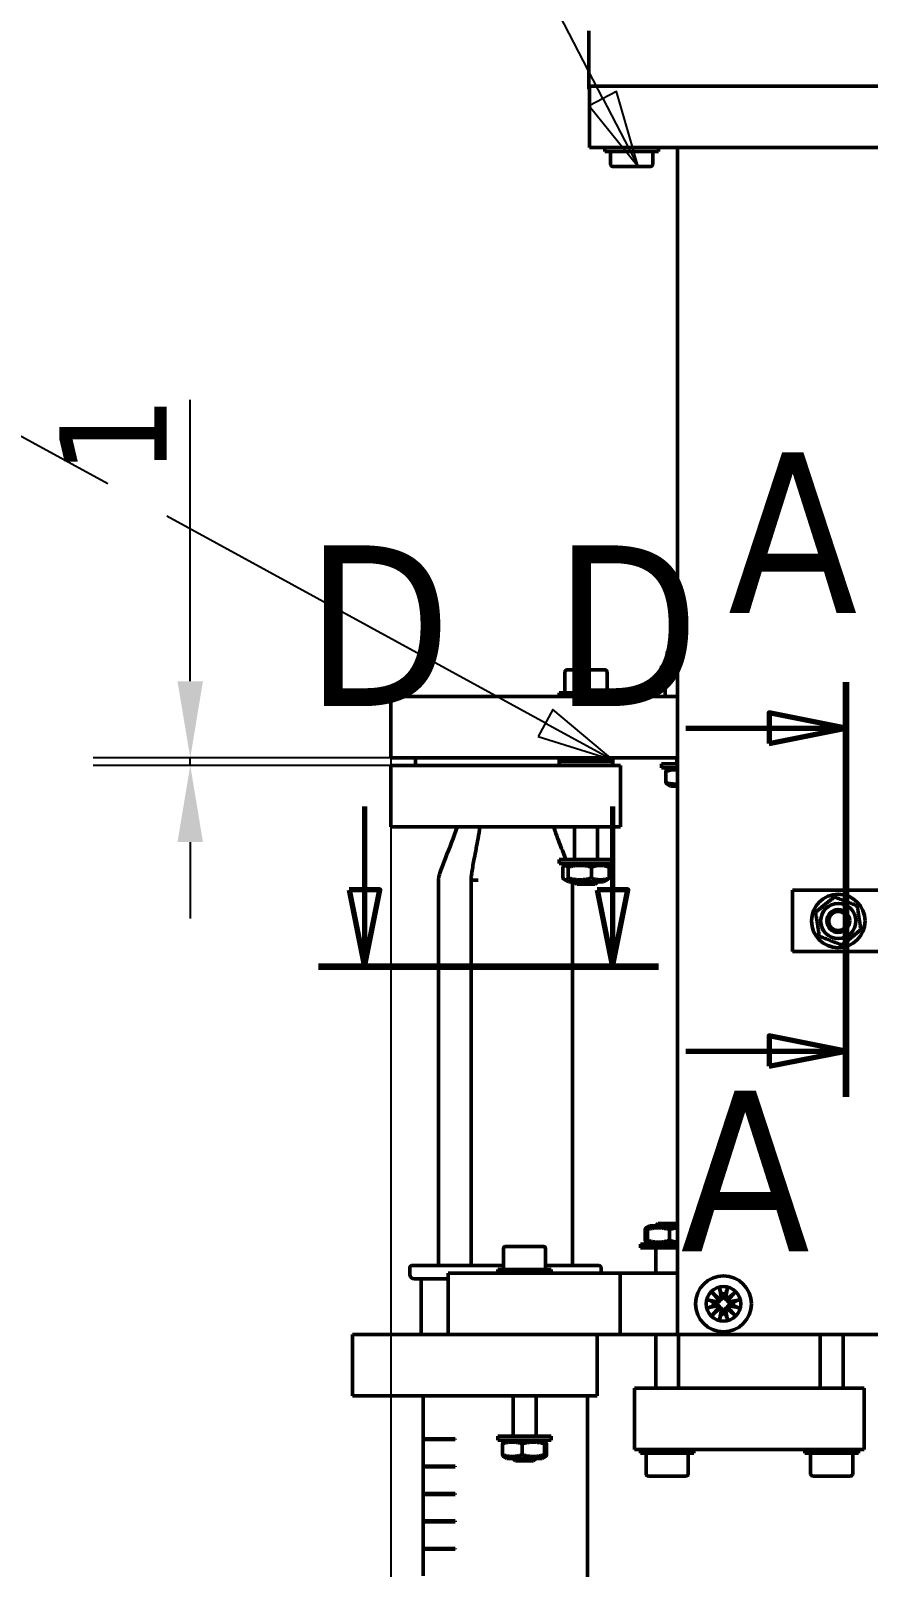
# Model space of a CAD drawing. Header units: millimetres. Extents: x -945 to 1680, y -1981 to 1188.
# Drawn here: x 170.7 to 280.2, y 734.9 to 935.5 of the extents above; entities that cross this region are included whole.
import ezdxf

# ---------------------------------------------------------------- set-up
doc = ezdxf.new("R2010")
doc.units = ezdxf.units.MM
doc.header["$LTSCALE"] = 4
doc.linetypes.add('CHAIN', pattern=[0.3543, 0.2362, -0.0295, 0.0591, -0.0295])
for name, color, linetype, lineweight in [('Dimension (ISO)', 7, 'Continuous', 25), ('Section Line (ISO)', 7, 'CHAIN', 70), ('Symbol (ISO)', 7, 'Continuous', 25), ('Visible (ISO)', 7, 'Continuous', 50)]:
    doc.layers.add(name, color=color, linetype=linetype, lineweight=lineweight)
doc.styles.add('Label Text (ISO)', font='tahoma.ttf')
doc.styles.add('Note Text (ISO)', font='tahoma.ttf')
doc.dimstyles.new('Default (ISO)', dxfattribs={"dimscale": 4, "dimtxt": 3.5, "dimasz": 2.5, "dimexe": 3.175, "dimexo": 0, "dimgap": 0.762, "dimtad": 1, "dimrnd": 1e-08, "dimzin": 0, "dimtxsty": 'Note Text (ISO)', "dimcen": 0.09, "dimdle": 10, "dimclrd": 256, "dimclre": 256, "dimclrt": 256, "dimazin": 0, "dimtfac": 1.001486, "dimtmove": 0, "dimatfit": 3, "dimfxl": 1, "dimtolj": 1, "dimtzin": 0, "dimlwd": -1, "dimlwe": -1, "dimarcsym": 0})

# ---------------------------------------------------------------- blocks, each defined once
blk = doc.blocks.new('*D8')
at = {"layer": 'Defpoints', "color": 0, "transparency": 16777216}
for p in [(217.78, 840.59), (343.74, 819.28), (343.74, 612.2)]:
    blk.add_point(p, dxfattribs=at)
at = {"layer": 'Dimension (ISO)', "transparency": 16777216}
for p, q in [((217.78, 840.59), (217.78, 599.5)), ((343.74, 819.28), (343.74, 599.5)), ((227.78, 612.2), (333.74, 612.2))]:
    blk.add_line(p, q, dxfattribs=at)
for points in [[(227.78, 613.87), (227.78, 610.54), (217.78, 612.2)], [(333.74, 613.87), (333.74, 610.54), (343.74, 612.2)]]:
    blk.add_solid(points, dxfattribs=at)
at = {"layer": 'Dimension (ISO)', "transparency": 16777216, "insert": (266.37, 629.83), "char_height": 14, "attachment_point": 1, "style": 'Note Text (ISO)'}
blk.add_mtext('\\A1;126', dxfattribs=at)
blk = doc.blocks.new('Balloon23')
at = {"layer": 'Symbol (ISO)'}
for p, q in [((31.202, 255.993), (21.415, 255.993)), ((51.489, 255.993), (41.702, 255.993)), ((61.371, 231.666), (53.897, 246.095)), ((31.202, 245.493), (21.415, 245.493)), ((51.489, 245.493), (41.702, 245.493)), ((61.815, 231.896), (60.927, 231.436)), ((62.521, 229.446), (61.815, 231.896)), ((60.927, 231.436), (62.521, 229.446)), ((61.371, 231.666), (62.521, 229.446))]:
    blk.add_line(p, q, dxfattribs=at)
at = {"layer": 'Symbol (ISO)', "flags": 128}
blk.add_lwpolyline([(60.927, 231.436), (62.521, 229.446), (61.815, 231.896), (60.927, 231.436)], dxfattribs=at)
at = {"layer": 'Symbol (ISO)'}
for centre, start, end in [((21.415, 250.743), 90, 270), ((31.202, 250.743), 270, 90), ((41.702, 250.743), 90, 270), ((51.489, 250.743), 270, 90)]:
    blk.add_arc(centre, 5.25, start, end, dxfattribs=at)
blk.add_solid([(60.927, 231.436), (62.521, 229.446), (61.815, 231.896), (60.927, 231.436)], dxfattribs=at)
at = {"layer": 'Symbol (ISO)', "char_height": 3.5, "attachment_point": 5, "style": 'Note Text (ISO)'}
for s, insert in [('10-1020', (26.308, 250.78)), ('10-1032', (46.596, 250.78))]:
    blk.add_mtext(s, dxfattribs=dict(at, insert=insert))
blk = doc.blocks.new('2dTransSection0')
at = {"layer": 'Section Line (ISO)', "linetype": 'Continuous'}
for p, q in [((69.306, 212.615), (69.306, 199.075)), ((69.306, 211.115), (66.806, 211.615)), ((66.806, 211.615), (66.806, 210.615)), ((64.085, 211.115), (66.806, 211.115)), ((66.806, 211.115), (69.306, 211.115)), ((66.806, 210.615), (69.306, 211.115)), ((69.306, 200.575), (66.806, 201.075)), ((66.806, 201.075), (66.806, 200.075)), ((64.085, 200.575), (66.806, 200.575)), ((66.806, 200.575), (69.306, 200.575)), ((66.806, 200.075), (69.306, 200.575))]:
    blk.add_line(p, q, dxfattribs=at)
at = {"layer": 'Section Line (ISO)', "linetype": 'Continuous', "lineweight": 140}
blk.add_line((69.306, 212.615), (69.306, 199.075), dxfattribs=at)
at = {"layer": 'Section Line (ISO)', "linetype": 'Continuous', "flags": 128}
for points in [[(66.806, 210.615), (69.306, 211.115), (66.806, 211.615), (66.806, 210.615)], [(66.806, 200.075), (69.306, 200.575), (66.806, 201.075), (66.806, 200.075)]]:
    blk.add_lwpolyline(points, dxfattribs=at)
at = {"layer": 'Section Line (ISO)'}
for points in [[(66.806, 210.615), (69.306, 211.115), (66.806, 211.615), (66.806, 210.615)], [(66.806, 200.075), (69.306, 200.575), (66.806, 201.075), (66.806, 200.075)]]:
    blk.add_solid(points, dxfattribs=at)
at = {"layer": 'Section Line (ISO)', "char_height": 5.25, "attachment_point": 7, "style": 'Label Text (ISO)'}
for insert in [(65.457, 214.872), (63.904, 194.035)]:
    blk.add_mtext('A', dxfattribs=dict(at, insert=insert))
blk = doc.blocks.new('*D70')
at = {"layer": 'Defpoints', "color": 0, "transparency": 16777216}
for p in [(191.56, 839.59), (217.78, 840.59), (217.78, 839.59)]:
    blk.add_point(p, dxfattribs=at)
at = {"layer": 'Dimension (ISO)', "transparency": 16777216}
for p, q in [((191.56, 850.59), (191.56, 887.33)), ((217.78, 840.59), (178.86, 840.59)), ((217.78, 839.59), (178.86, 839.59)), ((191.56, 839.59), (191.56, 840.59)), ((191.56, 829.59), (191.56, 819.59))]:
    blk.add_line(p, q, dxfattribs=at)
for points in [[(189.89, 850.59), (193.22, 850.59), (191.56, 840.59)], [(189.89, 829.59), (193.22, 829.59), (191.56, 839.59)]]:
    blk.add_solid(points, dxfattribs=at)
at = {"layer": 'Dimension (ISO)', "transparency": 16777216, "insert": (174.46, 877.45), "char_height": 14, "attachment_point": 1, "rotation": 90, "style": 'Note Text (ISO)'}
blk.add_mtext('\\A1;1', dxfattribs=at)
blk = doc.blocks.new('Balloon57')
at = {"layer": 'Symbol (ISO)'}
for p, q in [((30.313, 232.469), (20.525, 232.469)), ((45.192, 219.095), (34.912, 224.708)), ((30.313, 221.969), (20.525, 221.969)), ((59.5, 211.283), (47.127, 218.038)), ((59.739, 211.722), (59.26, 210.844)), ((61.694, 210.085), (59.739, 211.722)), ((59.5, 211.283), (61.694, 210.085)), ((59.26, 210.844), (61.694, 210.085))]:
    blk.add_line(p, q, dxfattribs=at)
at = {"layer": 'Symbol (ISO)', "flags": 128}
blk.add_lwpolyline([(59.26, 210.844), (61.694, 210.085), (59.739, 211.722), (59.26, 210.844)], dxfattribs=at)
at = {"layer": 'Symbol (ISO)'}
for centre, start, end in [((20.525, 227.219), 90, 270), ((30.313, 227.219), 270, 90)]:
    blk.add_arc(centre, 5.25, start, end, dxfattribs=at)
blk.add_solid([(59.26, 210.844), (61.694, 210.085), (59.739, 211.722), (59.26, 210.844)], dxfattribs=at)
at = {"layer": 'Symbol (ISO)', "insert": (25.419, 227.256), "char_height": 3.5, "attachment_point": 5, "style": 'Note Text (ISO)'}
blk.add_mtext('10-1020', dxfattribs=at)
blk = doc.blocks.new('2dTransSection1')
at = {"layer": 'Section Line (ISO)', "linetype": 'Continuous'}
for p, q in [((53.579, 208.554), (53.579, 205.834)), ((61.686, 208.554), (61.686, 205.834)), ((53.079, 205.834), (53.579, 203.334)), ((54.079, 205.834), (53.079, 205.834)), ((53.579, 205.834), (53.579, 203.334)), ((53.579, 203.334), (54.079, 205.834)), ((61.186, 205.834), (61.686, 203.334)), ((62.186, 205.834), (61.186, 205.834)), ((61.686, 205.834), (61.686, 203.334)), ((61.686, 203.334), (62.186, 205.834)), ((52.079, 203.334), (63.186, 203.334))]:
    blk.add_line(p, q, dxfattribs=at)
at = {"layer": 'Section Line (ISO)', "linetype": 'Continuous', "lineweight": 140}
blk.add_line((52.079, 203.334), (63.186, 203.334), dxfattribs=at)
at = {"layer": 'Section Line (ISO)', "linetype": 'Continuous', "flags": 128}
for points in [[(53.079, 205.834), (53.579, 203.334), (54.079, 205.834), (53.079, 205.834)], [(61.186, 205.834), (61.686, 203.334), (62.186, 205.834), (61.186, 205.834)]]:
    blk.add_lwpolyline(points, dxfattribs=at)
at = {"layer": 'Section Line (ISO)'}
for points in [[(53.079, 205.834), (53.579, 203.334), (54.079, 205.834), (53.079, 205.834)], [(61.186, 205.834), (61.686, 203.334), (62.186, 205.834), (61.186, 205.834)]]:
    blk.add_solid(points, dxfattribs=at)
at = {"layer": 'Section Line (ISO)', "char_height": 5.25, "attachment_point": 7, "style": 'Label Text (ISO)'}
for insert in [(51.656, 211.834), (59.763, 211.834)]:
    blk.add_mtext('D', dxfattribs=dict(at, insert=insert))

msp = doc.modelspace()

# ---------------------------------------------------------------- linework, layer by layer
at = {"layer": 'Visible (ISO)'}
for p, q in [((243.636, 928.083), (243.636, 935.533)), ((243.744, 928.283), (298.244, 928.283)), ((243.744, 920.283), (243.744, 928.283)), ((243.744, 920.283), (298.244, 920.283)), ((245.744, 920.283), (245.744, 919.783)), ((252.744, 919.783), (245.744, 919.783)), ((246.494, 918.083), (246.494, 919.783)), ((251.994, 918.083), (251.994, 919.783)), ((252.744, 920.283), (252.744, 919.783)), ((255.244, 920.283), (255.244, 765.283)), ((290.244, 920.283), (255.244, 920.283)), ((251.694, 917.783), (246.794, 917.783)), ((253.886, 854.289), (253.886, 852.589)), ((254.186, 854.589), (255.244, 854.589)), ((240.525, 851.789), (240.525, 849.089)), ((240.825, 852.089), (245.725, 852.089)), ((246.025, 851.789), (246.025, 849.089)), ((253.136, 852.589), (255.244, 852.589)), ((253.136, 852.089), (253.136, 852.589)), ((253.136, 852.089), (253.839, 852.089)), ((253.636, 848.589), (253.636, 852.089)), ((255.244, 852.089), (253.839, 852.089)), ((246.775, 849.089), (239.775, 849.089)), ((239.775, 849.089), (239.775, 848.589)), ((246.775, 849.089), (246.775, 848.589)), ((217.775, 840.589), (217.775, 848.589)), ((217.775, 848.589), (255.244, 848.589)), ((217.775, 840.589), (255.244, 840.589)), ((217.775, 839.589), (247.775, 839.589)), ((217.775, 831.589), (217.775, 839.589)), ((220.994, 840.489), (220.994, 839.689)), ((239.775, 840.089), (239.775, 840.589)), ((239.775, 840.089), (246.775, 840.089)), ((246.775, 840.089), (239.775, 840.089)), ((239.775, 840.089), (239.775, 839.589)), ((246.775, 840.089), (246.775, 840.589)), ((246.775, 840.089), (246.775, 839.589)), ((247.775, 831.589), (247.775, 839.589)), ((253.136, 839.796), (255.244, 839.796)), ((253.136, 839.296), (253.136, 839.796)), ((253.136, 839.296), (255.244, 839.296)), ((253.694, 838.791), (253.694, 837.402)), ((254.336, 839.296), (253.86, 839.021)), ((255.136, 840.589), (255.136, 839.796)), ((254.336, 836.896), (253.86, 837.171)), ((254.336, 836.896), (255.244, 836.896)), ((255.244, 836.788), (255.136, 836.896)), ((217.775, 831.589), (247.775, 831.589)), ((241.775, 831.589), (241.775, 827.296)), ((244.775, 831.589), (244.775, 827.296)), ((239.775, 827.296), (246.775, 827.296)), ((239.775, 826.796), (239.775, 827.296)), ((239.775, 826.796), (246.775, 826.796)), ((240.975, 826.796), (240.452, 826.494)), ((245.575, 826.796), (246.098, 826.494)), ((246.775, 826.796), (246.775, 827.296)), ((240.238, 826.291), (240.238, 824.902)), ((240.975, 824.396), (240.452, 824.698)), ((240.955, 826.291), (240.955, 824.902)), ((243.992, 826.291), (243.992, 824.902)), ((245.575, 824.396), (246.098, 824.698)), ((246.313, 826.291), (246.313, 824.902)), ((224.052, 824.589), (223.995, 824.589)), ((223.995, 824.589), (223.995, 774.283)), ((224.06, 824.589), (224.052, 824.589)), ((228.31, 824.589), (228.252, 824.589)), ((228.252, 824.589), (228.252, 774.283)), ((228.31, 824.589), (228.671, 824.589)), ((228.671, 824.589), (229.032, 824.589)), ((229.165, 824.589), (229.032, 824.589)), ((229.169, 824.589), (229.165, 824.589)), ((240.975, 824.396), (245.575, 824.396)), ((241.494, 824.396), (241.494, 774.283)), ((242.082, 824.089), (241.775, 824.396)), ((244.469, 824.089), (242.082, 824.089)), ((244.469, 824.089), (244.775, 824.396)), ((270.244, 823.283), (270.244, 815.283)), ((343.744, 823.283), (270.244, 823.283)), ((343.744, 815.283), (270.244, 815.283)), ((251.001, 777.582), (251.001, 778.971)), ((251.586, 779.477), (251.124, 779.21)), ((251.295, 777.582), (251.295, 778.971)), ((255.244, 779.477), (251.586, 779.477)), ((252.692, 779.783), (252.386, 779.477)), ((252.692, 779.783), (255.079, 779.783)), ((254.18, 777.582), (254.18, 778.971)), ((255.079, 779.783), (255.244, 779.618)), ((232.794, 776.783), (237.694, 776.783)), ((255.244, 777.077), (250.386, 777.077)), ((250.386, 777.077), (250.386, 776.577)), ((255.244, 776.577), (250.386, 776.577)), ((251.586, 777.077), (251.124, 777.343)), ((252.386, 773.283), (252.386, 776.577)), ((232.494, 776.483), (232.494, 773.783)), ((237.994, 776.483), (237.994, 773.783)), ((220.244, 774.033), (220.244, 773.133)), ((221.318, 774.283), (220.494, 774.283)), ((220.844, 772.533), (221.645, 772.533)), ((221.318, 774.283), (226.742, 774.283)), ((225.244, 772.533), (221.645, 772.533)), ((221.744, 765.483), (221.744, 772.533)), ((225.244, 773.283), (247.744, 773.283)), ((225.244, 765.283), (225.244, 773.283)), ((227.908, 774.283), (226.742, 774.283)), ((227.908, 774.283), (232.494, 774.283)), ((238.744, 773.783), (231.744, 773.783)), ((231.744, 773.783), (231.744, 773.283)), ((238.747, 774.283), (237.994, 774.283)), ((238.744, 773.783), (238.744, 773.283)), ((238.747, 774.283), (244.171, 774.283)), ((244.994, 774.283), (244.171, 774.283)), ((245.244, 774.033), (245.244, 773.283)), ((247.744, 765.283), (247.744, 773.283)), ((247.744, 773.283), (255.244, 773.283)), ((259.795, 770.733), (260.742, 769.954)), ((259.795, 770.733), (260.569, 769.959)), ((260.573, 769.786), (259.795, 770.733)), ((260.703, 771.392), (260.942, 770.263)), ((261.786, 771.392), (261.547, 770.263)), ((261.747, 769.954), (262.694, 770.733)), ((262.694, 770.733), (261.915, 769.786)), ((262.694, 770.733), (261.92, 769.959)), ((259.135, 769.825), (260.265, 769.586)), ((259.135, 768.742), (260.265, 768.981)), ((259.795, 767.834), (260.573, 768.781)), ((260.742, 768.612), (259.795, 767.834)), ((259.795, 767.834), (260.569, 768.608)), ((260.569, 769.959), (260.735, 769.792)), ((260.569, 768.608), (260.735, 768.774)), ((262.694, 767.834), (261.747, 768.612)), ((261.92, 769.959), (261.753, 769.792)), ((261.92, 768.608), (261.753, 768.774)), ((261.915, 768.781), (262.694, 767.834)), ((262.694, 767.834), (261.92, 768.608)), ((263.354, 769.825), (262.224, 769.586)), ((263.354, 768.742), (262.224, 768.981)), ((260.703, 767.174), (260.942, 768.304)), ((261.786, 767.174), (261.547, 768.304)), ((212.744, 757.283), (212.744, 765.283)), ((212.744, 765.283), (244.744, 765.283)), ((225.244, 765.283), (247.744, 765.283)), ((244.744, 757.283), (244.744, 765.283)), ((255.244, 765.283), (247.744, 765.283)), ((252.386, 758.283), (252.386, 765.283)), ((255.244, 765.283), (290.244, 765.283)), ((255.386, 758.283), (255.386, 765.283)), ((273.886, 758.283), (273.886, 765.283)), ((276.886, 758.283), (276.886, 765.283)), ((212.744, 757.283), (244.744, 757.283)), ((221.994, 751.654), (221.994, 757.283)), ((233.744, 757.283), (233.744, 751.99)), ((236.744, 757.283), (236.744, 751.99)), ((243.494, 679.458), (243.494, 757.283)), ((249.636, 758.283), (279.636, 758.283)), ((249.636, 750.283), (249.636, 758.283)), ((279.636, 750.283), (279.636, 758.283)), ((226.163, 751.654), (221.994, 751.654)), ((221.994, 751.554), (226.163, 751.554)), ((221.994, 748.079), (221.994, 751.554)), ((222.044, 751.554), (222.044, 751.654)), ((226.163, 751.654), (226.163, 751.554)), ((231.744, 751.99), (238.744, 751.99)), ((231.744, 751.49), (231.744, 751.99)), ((231.744, 751.49), (238.744, 751.49)), ((232.359, 750.985), (232.359, 749.595)), ((232.944, 751.49), (232.483, 751.223)), ((234.95, 750.985), (234.95, 749.595)), ((237.544, 751.49), (238.006, 751.223)), ((237.836, 750.985), (237.836, 749.595)), ((238.13, 750.985), (238.13, 749.595)), ((238.744, 751.49), (238.744, 751.99)), ((232.944, 749.09), (232.483, 749.357)), ((232.944, 749.09), (237.544, 749.09)), ((234.051, 748.783), (233.744, 749.09)), ((236.438, 748.783), (234.051, 748.783)), ((236.438, 748.783), (236.744, 749.09)), ((237.544, 749.09), (238.006, 749.357)), ((249.636, 750.283), (279.636, 750.283)), ((250.386, 749.783), (250.386, 750.283)), ((250.386, 749.783), (257.386, 749.783)), ((251.136, 747.083), (251.136, 749.783)), ((256.636, 747.083), (256.636, 749.783)), ((257.386, 749.783), (257.386, 750.283)), ((271.886, 749.783), (271.886, 750.283)), ((271.886, 749.783), (278.886, 749.783)), ((272.636, 747.083), (272.636, 749.783)), ((278.136, 747.083), (278.136, 749.783)), ((278.886, 749.783), (278.886, 750.283)), ((221.994, 748.079), (221.994, 747.979)), ((226.163, 748.079), (221.994, 748.079)), ((221.994, 747.979), (226.163, 747.979)), ((221.994, 744.504), (221.994, 747.979)), ((222.044, 748.079), (222.044, 747.979)), ((226.163, 748.079), (226.163, 747.979)), ((256.336, 746.783), (251.436, 746.783)), ((277.836, 746.783), (272.936, 746.783)), ((221.994, 744.504), (221.994, 744.404)), ((226.163, 744.504), (221.994, 744.504)), ((222.044, 744.504), (222.044, 744.404)), ((226.163, 744.504), (226.163, 744.404)), ((221.994, 744.404), (226.163, 744.404)), ((221.994, 740.929), (221.994, 744.404)), ((221.994, 740.929), (221.994, 740.829)), ((226.163, 740.929), (221.994, 740.929)), ((221.994, 740.829), (226.163, 740.829)), ((221.994, 737.354), (221.994, 740.829)), ((222.044, 740.929), (222.044, 740.829)), ((226.163, 740.929), (226.163, 740.829)), ((221.994, 737.354), (221.994, 737.254)), ((226.163, 737.354), (221.994, 737.354)), ((221.994, 737.254), (226.163, 737.254)), ((221.994, 733.779), (221.994, 737.254)), ((222.044, 737.354), (222.044, 737.254)), ((226.163, 737.354), (226.163, 737.254))]:
    msp.add_line(p, q, dxfattribs=at)
for centre, radius in [((276.244, 819.283), 3.5), ((276.244, 819.283), 2.3), ((276.244, 819.283), 1.5), ((276.244, 819.283), 1.5), ((276.244, 819.283), 1.25), ((261.244, 769.283), 3.65), ((261.244, 769.283), 2.25)]:
    msp.add_circle(centre, radius, dxfattribs=at)
for centre, radius, start, end in [((243.936, 928.083), 0.3, 180, 230.36391), ((246.794, 918.083), 0.3, 180, 270), ((251.694, 918.083), 0.3, 270, 0), ((254.186, 854.289), 0.3, 90, 180), ((240.825, 851.789), 0.3, 90, 180), ((245.725, 851.789), 0.3, 0, 90), ((221.094, 840.489), 0.1, 90, 180), ((221.094, 839.689), 0.1, 180, 270), ((232.794, 776.483), 0.3, 90, 180), ((237.694, 776.483), 0.3, 0, 90), ((220.494, 774.033), 0.25, 90, 180), ((220.844, 773.133), 0.6, 180, 270), ((244.994, 774.033), 0.25, 0, 90), ((261.244, 769.283), 1.297, 79.77073, 100.22927), ((261.244, 769.283), 1.297, 169.77073, 190.22927), ((260.319, 769.841), 0.26, 258.06647, 347.8988), ((260.319, 768.726), 0.26, 12.1012, 101.93353), ((260.687, 770.209), 0.26, 282.1012, 11.93353), ((260.687, 768.358), 0.26, 348.06647, 77.8988), ((261.802, 770.209), 0.26, 168.06647, 257.8988), ((261.802, 768.358), 0.26, 102.1012, 191.93353), ((262.17, 769.841), 0.26, 192.1012, 281.93353), ((262.17, 768.726), 0.26, 78.06647, 167.8988), ((261.244, 769.283), 1.297, 349.77073, 10.22927), ((261.244, 769.283), 1.297, 259.77073, 280.22927), ((221.944, 765.483), 0.2, 180, 270), ((251.436, 747.083), 0.3, 180, 270), ((256.336, 747.083), 0.3, 270, 0), ((272.936, 747.083), 0.3, 180, 270), ((277.836, 747.083), 0.3, 270, 0)]:
    msp.add_arc(centre, radius, start, end, dxfattribs=at)
for centre, major_axis, start_param, end_param in [((260.664, 770.181), (0.153, 0.186), 3.4273234, 4.1661385), ((260.347, 769.864), (0.186, 0.153), 5.2586395, 5.9974545), ((260.347, 768.703), (-0.186, 0.153), 3.4273234, 4.1661385), ((260.664, 768.386), (-0.153, 0.186), 5.2586395, 5.9974545), ((261.825, 770.181), (0.153, -0.186), 5.2586395, 5.9974545), ((261.825, 768.386), (-0.153, -0.186), 3.4273234, 4.1661385), ((262.142, 769.864), (0.186, -0.153), 3.4273234, 4.1661385), ((262.142, 768.703), (-0.186, -0.153), 5.2586395, 5.9974545)]:
    msp.add_ellipse(centre, major_axis=major_axis, ratio=0.9884519, start_param=start_param, end_param=end_param, dxfattribs=at)
for points, weights in [([(255.244, 839.022), (254.521, 839.093), (253.694, 838.791)], [1.07234315323, 1.09703025311, 1]), ([(253.694, 838.791), (253.782, 838.977), (253.86, 839.021)], [1, 1.05745709351, 1.07223408223]), ([(253.86, 837.171), (253.782, 837.216), (253.694, 837.402)], [1.07223408223, 1.05745709351, 1]), ([(253.694, 837.402), (254.521, 837.099), (255.244, 837.171)], [1, 1.09703025314, 1.07234315322]), ([(240.955, 826.291), (240.596, 826.749), (240.238, 826.291)], [1, 1.15470053838, 1]), ([(240.238, 824.902), (240.596, 824.443), (240.955, 824.902)], [1, 1.15470053838, 1]), ([(243.992, 826.291), (242.474, 826.749), (240.955, 826.291)], [1, 1.15470053838, 1]), ([(240.955, 824.902), (242.474, 824.443), (243.992, 824.902)], [1, 1.15470053838, 1]), ([(246.313, 826.291), (245.153, 826.749), (243.992, 826.291)], [1, 1.15470053838, 1]), ([(243.992, 824.902), (245.153, 824.443), (246.313, 824.902)], [1, 1.15470053838, 1]), ([(246.098, 826.494), (246.199, 826.436), (246.313, 826.291)], [1.06324938786, 1.04432441618, 1]), ([(246.313, 824.902), (246.199, 824.756), (246.098, 824.698)], [1, 1.04432441618, 1.06324938786]), ([(273.283, 820.428), (274.519, 821.425), (275.755, 822.421)], [1, 1.15470053838, 1]), ([(275.755, 822.421), (277.236, 821.848), (278.717, 821.276)], [1, 1.15470053838, 1]), ([(278.717, 821.276), (278.962, 819.707), (279.206, 818.138)], [1, 1.15470053838, 1]), ([(273.772, 817.291), (273.527, 818.86), (273.283, 820.428)], [1, 1.15470053838, 1]), ([(276.734, 816.146), (275.253, 816.718), (273.772, 817.291)], [1, 1.15470053838, 1]), ([(279.206, 818.138), (277.97, 817.142), (276.734, 816.146)], [1, 1.15470053838, 1]), ([(251.295, 778.971), (251.148, 779.429), (251.001, 778.971)], [1, 1.15470053838, 1]), ([(254.18, 778.971), (252.737, 779.429), (251.295, 778.971)], [1, 1.15470053838, 1]), ([(255.244, 779.208), (254.749, 779.172), (254.18, 778.971)], [1.07451139281, 1.06253177224, 1]), ([(251.001, 777.582), (251.148, 777.124), (251.295, 777.582)], [1, 1.15470053838, 1]), ([(251.295, 777.582), (252.737, 777.124), (254.18, 777.582)], [1, 1.15470053838, 1]), ([(254.18, 777.582), (254.749, 777.381), (255.244, 777.345)], [1, 1.0625317722, 1.0745113928]), ([(260.751, 771.214), (260.91, 770.82), (261.014, 770.56)], [1.00292654222, 1.02395882036, 1]), ([(261.014, 770.56), (261.053, 770.41), (261.084, 770.293)], [1, 1.12336464918, 1.24422028802]), ([(261.405, 770.293), (261.436, 770.41), (261.475, 770.56)], [1.24422028802, 1.12336464918, 1]), ([(261.475, 770.56), (261.579, 770.82), (261.738, 771.214)], [1, 1.02395882035, 1.00292654222]), ([(259.968, 769.514), (259.708, 769.618), (259.313, 769.777)], [1, 1.02395882036, 1.00292654222]), ([(259.313, 768.79), (259.708, 768.949), (259.968, 769.053)], [1.00292654222, 1.02395882036, 1]), ([(260.235, 769.444), (260.117, 769.475), (259.968, 769.514)], [1.24422028802, 1.12336464918, 1]), ([(259.968, 769.053), (260.117, 769.092), (260.235, 769.122)], [1, 1.12336464918, 1.24422028802]), ([(262.521, 769.514), (262.371, 769.475), (262.254, 769.444)], [1, 1.12336464918, 1.24422028802]), ([(262.254, 769.122), (262.371, 769.092), (262.521, 769.053)], [1.24422028802, 1.12336464918, 1]), ([(263.175, 769.777), (262.781, 769.618), (262.521, 769.514)], [1.00292654222, 1.02395882036, 1]), ([(262.521, 769.053), (262.781, 768.949), (263.175, 768.79)], [1, 1.02395882036, 1.00292654222]), ([(261.014, 768.007), (260.91, 767.747), (260.751, 767.352)], [1, 1.02395882035, 1.00292654222]), ([(261.084, 768.274), (261.053, 768.156), (261.014, 768.007)], [1.24422028802, 1.12336464918, 1]), ([(261.475, 768.007), (261.436, 768.156), (261.405, 768.274)], [1, 1.12336464918, 1.24422028802]), ([(261.738, 767.352), (261.579, 767.747), (261.475, 768.007)], [1.00292654222, 1.02395882036, 1]), ([(234.95, 750.985), (233.655, 751.443), (232.359, 750.985)], [1, 1.15470053838, 1]), ([(232.359, 750.985), (232.425, 751.19), (232.483, 751.223)], [1, 1.06395585871, 1.07503081725]), ([(237.836, 750.985), (236.393, 751.443), (234.95, 750.985)], [1, 1.15470053838, 1]), ([(238.13, 750.985), (237.983, 751.443), (237.836, 750.985)], [1, 1.15470053838, 1]), ([(232.483, 749.357), (232.425, 749.39), (232.359, 749.595)], [1.07503081725, 1.06395585871, 1]), ([(232.359, 749.595), (233.655, 749.137), (234.95, 749.595)], [1, 1.15470053838, 1]), ([(234.95, 749.595), (236.393, 749.137), (237.836, 749.595)], [1, 1.15470053838, 1]), ([(237.836, 749.595), (237.983, 749.137), (238.13, 749.595)], [1, 1.15470053838, 1])]:
    msp.add_rational_spline(points, weights, degree=2, dxfattribs=at)
for points, knots in [([(224.003, 824.589), (224.003, 824.744), (224.027, 824.898), (224.104, 825.26), (224.164, 825.469), (224.423, 826.291), (224.663, 826.89), (225.438, 828.842), (225.99, 830.197), (226.443, 831.589)], [0, 0, 0, 0, 0.04629238, 0.04629238, 0.11164334, 0.11164334, 0.30760177, 0.30760177, 0.75159614, 0.75159614, 0.75159614, 0.75159614]), ([(228.256, 824.589), (228.256, 824.739), (228.267, 824.889), (228.303, 825.243), (228.331, 825.448), (228.451, 826.254), (228.563, 826.841), (228.839, 828.305), (229.008, 829.18), (229.253, 830.569), (229.339, 831.077), (229.418, 831.589)], [0, 0, 0, 0, 0.04497419, 0.04497419, 0.1090153, 0.1090153, 0.30105336, 0.30105336, 0.58872986, 0.58872986, 0.75180759, 0.75180759, 0.75180759, 0.75180759]), ([(239.045, 831.589), (239.306, 830.787), (239.6, 829.996), (240.153, 828.572), (240.412, 827.936), (240.665, 827.296)], [0.81910604, 0.81910604, 0.81910604, 0.81910604, 1.07477562, 1.07477562, 1.28418985, 1.28418985, 1.28418985, 1.28418985]), ([(260.751, 771.214), (260.747, 771.224), (260.743, 771.237), (260.733, 771.268), (260.726, 771.293), (260.715, 771.338), (260.708, 771.368), (260.703, 771.392)], [0.070197495, 0.070197495, 0.070197495, 0.070197495, 0.076445915, 0.076445915, 0.084067224, 0.084067224, 0.091692132, 0.091692132, 0.091692132, 0.091692132]), ([(261.786, 771.392), (261.781, 771.368), (261.774, 771.338), (261.762, 771.293), (261.756, 771.268), (261.746, 771.237), (261.742, 771.224), (261.738, 771.214)], [0.030610084, 0.030610084, 0.030610084, 0.030610084, 0.038234992, 0.038234992, 0.045856301, 0.045856301, 0.052104721, 0.052104721, 0.052104721, 0.052104721]), ([(259.135, 769.825), (259.16, 769.819), (259.189, 769.813), (259.235, 769.801), (259.259, 769.795), (259.291, 769.785), (259.304, 769.781), (259.313, 769.777)], [0.030610084, 0.030610084, 0.030610084, 0.030610084, 0.038234992, 0.038234992, 0.045856301, 0.045856301, 0.052104721, 0.052104721, 0.052104721, 0.052104721]), ([(259.313, 768.79), (259.304, 768.786), (259.291, 768.781), (259.259, 768.772), (259.235, 768.765), (259.189, 768.754), (259.16, 768.747), (259.135, 768.742)], [0.070197495, 0.070197495, 0.070197495, 0.070197495, 0.076445915, 0.076445915, 0.084067224, 0.084067224, 0.091692132, 0.091692132, 0.091692132, 0.091692132]), ([(260.735, 769.792), (260.734, 769.772), (260.73, 769.75), (260.715, 769.692), (260.7, 769.655), (260.661, 769.591), (260.636, 769.56), (260.578, 769.508), (260.546, 769.487), (260.479, 769.454), (260.438, 769.441), (260.355, 769.429), (260.312, 769.43), (260.274, 769.436), (260.261, 769.438), (260.248, 769.441), (260.235, 769.444)], [-0.065902905, -0.065902905, -0.065902905, -0.065902905, -0.059661701, -0.059661701, -0.048484722, -0.048484722, -0.037307743, -0.037307743, -0.026130763, -0.026130763, -0.013065382, -0.013065382, 0, 0, 0, 0.004492932, 0.004492932, 0.004492932, 0.004492932]), ([(260.235, 769.122), (260.248, 769.126), (260.261, 769.129), (260.312, 769.137), (260.355, 769.137), (260.438, 769.125), (260.479, 769.113), (260.546, 769.08), (260.578, 769.059), (260.636, 769.007), (260.661, 768.976), (260.7, 768.912), (260.715, 768.875), (260.73, 768.816), (260.734, 768.795), (260.735, 768.774)], [0.157936927, 0.157936927, 0.157936927, 0.157936927, 0.162429859, 0.162429859, 0.175495241, 0.175495241, 0.188560623, 0.188560623, 0.199737602, 0.199737602, 0.210914581, 0.210914581, 0.222091561, 0.222091561, 0.228332764, 0.228332764, 0.228332764, 0.228332764]), ([(261.084, 770.293), (261.087, 770.279), (261.09, 770.266), (261.098, 770.215), (261.099, 770.173), (261.086, 770.09), (261.074, 770.049), (261.041, 769.982), (261.02, 769.949), (260.968, 769.892), (260.937, 769.866), (260.873, 769.828), (260.836, 769.812), (260.777, 769.798), (260.756, 769.794), (260.735, 769.792)], [0.157936927, 0.157936927, 0.157936927, 0.157936927, 0.162429859, 0.162429859, 0.175495241, 0.175495241, 0.188560623, 0.188560623, 0.199737602, 0.199737602, 0.210914581, 0.210914581, 0.222091561, 0.222091561, 0.228332764, 0.228332764, 0.228332764, 0.228332764]), ([(260.735, 768.774), (260.756, 768.773), (260.777, 768.769), (260.836, 768.754), (260.873, 768.739), (260.937, 768.7), (260.968, 768.675), (261.02, 768.617), (261.041, 768.585), (261.074, 768.518), (261.086, 768.477), (261.099, 768.393), (261.098, 768.351), (261.092, 768.313), (261.09, 768.3), (261.087, 768.287), (261.084, 768.274)], [-0.065902905, -0.065902905, -0.065902905, -0.065902905, -0.059661701, -0.059661701, -0.048484722, -0.048484722, -0.037307743, -0.037307743, -0.026130763, -0.026130763, -0.013065382, -0.013065382, 0, 0, 0, 0.004492932, 0.004492932, 0.004492932, 0.004492932]), ([(261.753, 769.792), (261.733, 769.794), (261.711, 769.798), (261.653, 769.812), (261.616, 769.828), (261.552, 769.866), (261.521, 769.892), (261.469, 769.949), (261.448, 769.982), (261.415, 770.049), (261.402, 770.09), (261.39, 770.173), (261.391, 770.215), (261.397, 770.253), (261.399, 770.266), (261.402, 770.279), (261.405, 770.293)], [-0.065902905, -0.065902905, -0.065902905, -0.065902905, -0.059661701, -0.059661701, -0.048484722, -0.048484722, -0.037307743, -0.037307743, -0.026130763, -0.026130763, -0.013065382, -0.013065382, 0, 0, 0, 0.004492932, 0.004492932, 0.004492932, 0.004492932]), ([(261.405, 768.274), (261.402, 768.287), (261.399, 768.3), (261.391, 768.351), (261.39, 768.393), (261.402, 768.477), (261.415, 768.518), (261.448, 768.585), (261.469, 768.617), (261.521, 768.675), (261.552, 768.7), (261.616, 768.739), (261.653, 768.754), (261.711, 768.769), (261.733, 768.773), (261.753, 768.774)], [0.157936927, 0.157936927, 0.157936927, 0.157936927, 0.162429859, 0.162429859, 0.175495241, 0.175495241, 0.188560623, 0.188560623, 0.199737602, 0.199737602, 0.210914581, 0.210914581, 0.222091561, 0.222091561, 0.228332764, 0.228332764, 0.228332764, 0.228332764]), ([(262.254, 769.444), (262.241, 769.441), (262.227, 769.438), (262.176, 769.43), (262.134, 769.429), (262.051, 769.441), (262.01, 769.454), (261.943, 769.487), (261.91, 769.508), (261.853, 769.56), (261.827, 769.591), (261.789, 769.655), (261.773, 769.692), (261.759, 769.75), (261.755, 769.772), (261.753, 769.792)], [0.157936927, 0.157936927, 0.157936927, 0.157936927, 0.162429859, 0.162429859, 0.175495241, 0.175495241, 0.188560623, 0.188560623, 0.199737602, 0.199737602, 0.210914581, 0.210914581, 0.222091561, 0.222091561, 0.228332764, 0.228332764, 0.228332764, 0.228332764]), ([(261.753, 768.774), (261.755, 768.795), (261.759, 768.816), (261.773, 768.875), (261.789, 768.912), (261.827, 768.976), (261.853, 769.007), (261.91, 769.059), (261.943, 769.08), (262.01, 769.113), (262.051, 769.125), (262.134, 769.137), (262.176, 769.137), (262.214, 769.131), (262.227, 769.129), (262.241, 769.126), (262.254, 769.122)], [-0.065902905, -0.065902905, -0.065902905, -0.065902905, -0.059661701, -0.059661701, -0.048484722, -0.048484722, -0.037307743, -0.037307743, -0.026130763, -0.026130763, -0.013065382, -0.013065382, 0, 0, 0, 0.004492932, 0.004492932, 0.004492932, 0.004492932]), ([(263.175, 769.777), (263.185, 769.781), (263.198, 769.785), (263.229, 769.795), (263.254, 769.801), (263.299, 769.813), (263.329, 769.819), (263.354, 769.825)], [0.070197495, 0.070197495, 0.070197495, 0.070197495, 0.076445915, 0.076445915, 0.084067224, 0.084067224, 0.091692132, 0.091692132, 0.091692132, 0.091692132]), ([(263.354, 768.742), (263.329, 768.747), (263.299, 768.754), (263.254, 768.765), (263.229, 768.772), (263.198, 768.781), (263.185, 768.786), (263.175, 768.79)], [0.030610084, 0.030610084, 0.030610084, 0.030610084, 0.038234992, 0.038234992, 0.045856301, 0.045856301, 0.052104721, 0.052104721, 0.052104721, 0.052104721]), ([(260.703, 767.174), (260.708, 767.199), (260.715, 767.228), (260.726, 767.274), (260.733, 767.298), (260.743, 767.33), (260.747, 767.343), (260.751, 767.352)], [0.030610084, 0.030610084, 0.030610084, 0.030610084, 0.038234992, 0.038234992, 0.045856301, 0.045856301, 0.052104721, 0.052104721, 0.052104721, 0.052104721]), ([(261.738, 767.352), (261.742, 767.343), (261.746, 767.33), (261.756, 767.298), (261.762, 767.274), (261.774, 767.228), (261.781, 767.199), (261.786, 767.174)], [0.070197495, 0.070197495, 0.070197495, 0.070197495, 0.076445915, 0.076445915, 0.084067224, 0.084067224, 0.091692132, 0.091692132, 0.091692132, 0.091692132])]:
    msp.add_open_spline(points, degree=3, knots=knots, dxfattribs=at)
msp.add_open_spline([(240.859, 826.796), (240.866, 826.778), (240.873, 826.76), (240.88, 826.741)], degree=3, dxfattribs=at)

# ---------------------------------------------------------------- block references
at = {"layer": 'Section Line (ISO)', "xscale": 4, "yscale": 4, "zscale": 4}
for name in ['2dTransSection0', '2dTransSection1']:
    msp.add_blockref(name, (0, 0), dxfattribs=at)
at = {"layer": 'Symbol (ISO)', "xscale": 4, "yscale": 4, "zscale": 4}
for name in ['Balloon23', 'Balloon57']:
    msp.add_blockref(name, (0, 0), dxfattribs=at)

# ---------------------------------------------------------------- dimensions: what is measured, and where the dimension line sits
at = {"layer": 'Dimension (ISO)'}
for base, p2, angle, override, picture, middle in [((191.558, 839.589), (217.775, 839.589), 90, {"dimgap": 0.762, "dimdec": 0, "dimtol": 0, "dimlim": 0, "dimtp": 0, "dimtm": 0, "dimtdec": 2, "dimtofl": 1, "dimatfit": 1}, '*D70', (191.558, 880.867)), ((343.744, 612.203), (343.744, 819.283), 180, {"dimgap": 0.762, "dimdec": 0, "dimtol": 0, "dimlim": 0, "dimtp": 0, "dimtm": 0, "dimtdec": 2, "dimtofl": 0, "dimatfit": 1}, '*D8', (280.76, 612.203))]:
    dim = msp.add_linear_dim(base=base, p1=(217.775, 840.589), p2=p2, angle=angle, dimstyle='Default (ISO)', override=override, dxfattribs=at)
    dim.commit()
    dim.dimension.update_dxf_attribs({"geometry": picture, "text_midpoint": middle, "dimtype": 160})

doc.saveas('drawing.dxf')
